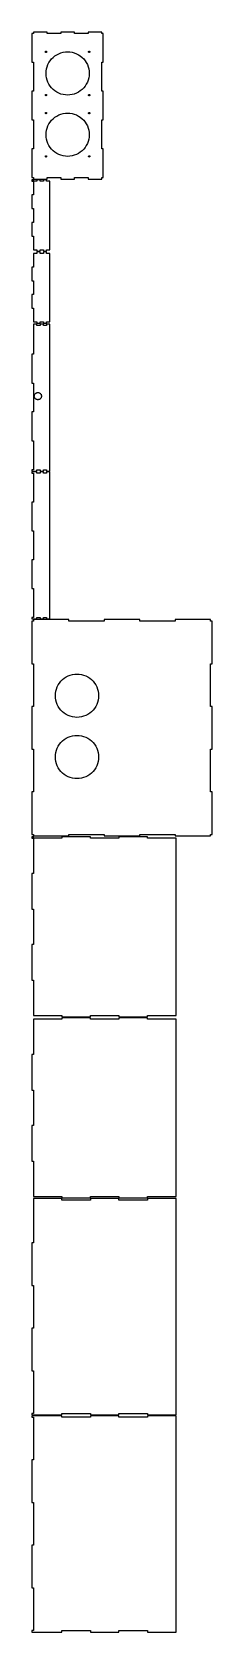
# Model space of a CAD drawing. Header units: metres. Extents: x -4 to 496, y -4 to 4434.
import ezdxf

# ---------------------------------------------------------------- set-up
doc = ezdxf.new("R2010")
doc.units = ezdxf.units.M

msp = doc.modelspace()

# ---------------------------------------------------------------- linework, layer by layer
for p, q in [((0, 4430), (-4, 4430)), ((-4, 4430), (-4, 4350)), ((38, 4434), (0, 4434)), ((0, 4434), (0, 4430)), ((38, 4430), (38, 4434)), ((76, 4430), (38, 4430)), ((114, 4434), (76, 4434)), ((76, 4434), (76, 4430)), ((114, 4430), (114, 4434)), ((152, 4430), (114, 4430)), ((190, 4434), (152, 4434)), ((152, 4434), (152, 4430)), ((190, 4430), (190, 4434)), ((194, 4430), (190, 4430)), ((194, 4350), (194, 4430)), ((-4, 4350), (0, 4350)), ((0, 4350), (0, 4270)), ((33.25, 4379), (33.2596, 4379.18)), ((33.2596, 4378.82), (33.25, 4379)), ((33.2596, 4379.18), (33.2882, 4379.36)), ((33.2882, 4378.64), (33.2596, 4378.82)), ((33.2882, 4379.36), (33.3356, 4379.54)), ((33.3356, 4378.46), (33.2882, 4378.64)), ((33.3356, 4379.54), (33.4013, 4379.71)), ((33.4013, 4378.29), (33.3356, 4378.46)), ((33.4013, 4379.71), (33.4845, 4379.88)), ((33.4845, 4378.12), (33.4013, 4378.29)), ((33.4845, 4379.88), (33.5842, 4380.03)), ((33.5842, 4377.97), (33.4845, 4378.12)), ((33.5842, 4380.03), (33.6995, 4380.17)), ((33.6995, 4377.83), (33.5842, 4377.97)), ((33.6995, 4380.17), (33.829, 4380.3)), ((33.829, 4377.7), (33.6995, 4377.83)), ((33.829, 4380.3), (33.9714, 4380.42)), ((33.9714, 4377.58), (33.829, 4377.7)), ((33.9714, 4380.42), (34.125, 4380.52)), ((34.125, 4377.48), (33.9714, 4377.58)), ((34.125, 4380.52), (34.2882, 4380.6)), ((34.2882, 4377.4), (34.125, 4377.48)), ((34.2882, 4380.6), (34.4592, 4380.66)), ((34.4592, 4377.34), (34.2882, 4377.4)), ((34.4592, 4380.66), (34.6362, 4380.71)), ((34.6362, 4377.29), (34.4592, 4377.34)), ((34.6362, 4380.71), (34.8171, 4380.74)), ((34.8171, 4377.26), (34.6362, 4377.29)), ((34.8171, 4380.74), (35, 4380.75)), ((35, 4377.25), (34.8171, 4377.26)), ((35, 4380.75), (35.1829, 4380.74)), ((35.1829, 4377.26), (35, 4377.25)), ((35.1829, 4380.74), (35.3638, 4380.71)), ((35.3638, 4377.29), (35.1829, 4377.26)), ((35.3638, 4380.71), (35.5408, 4380.66)), ((35.5408, 4377.34), (35.3638, 4377.29)), ((35.5408, 4380.66), (35.7118, 4380.6)), ((35.7118, 4377.4), (35.5408, 4377.34)), ((35.7118, 4380.6), (35.875, 4380.52)), ((35.875, 4377.48), (35.7118, 4377.4)), ((35.875, 4380.52), (36.0286, 4380.42)), ((36.0286, 4377.58), (35.875, 4377.48)), ((36.0286, 4380.42), (36.171, 4380.3)), ((36.171, 4377.7), (36.0286, 4377.58)), ((36.171, 4380.3), (36.3005, 4380.17)), ((36.3005, 4377.83), (36.171, 4377.7)), ((36.3005, 4380.17), (36.4158, 4380.03)), ((36.4158, 4377.97), (36.3005, 4377.83)), ((36.4158, 4380.03), (36.5155, 4379.88)), ((36.5155, 4378.12), (36.4158, 4377.97)), ((36.5155, 4379.88), (36.5987, 4379.71)), ((36.5987, 4378.29), (36.5155, 4378.12)), ((36.5987, 4379.71), (36.6643, 4379.54)), ((36.6643, 4378.46), (36.5987, 4378.29)), ((36.6643, 4379.54), (36.7117, 4379.36)), ((36.7117, 4378.64), (36.6643, 4378.46)), ((36.7117, 4379.36), (36.7404, 4379.18)), ((36.7404, 4378.82), (36.7117, 4378.64)), ((36.7404, 4379.18), (36.75, 4379)), ((36.75, 4379), (36.7404, 4378.82)), ((43.0385, 4349), (46.459, 4354.27)), ((46.459, 4354.27), (50.4113, 4359.15)), ((50.4113, 4359.15), (54.8522, 4363.59)), ((54.8522, 4363.59), (59.7329, 4367.54)), ((59.7329, 4367.54), (65, 4370.96)), ((65, 4370.96), (70.5958, 4373.81)), ((70.5958, 4373.81), (76.459, 4376.06)), ((76.459, 4376.06), (82.5253, 4377.69)), ((82.5253, 4377.69), (88.7283, 4378.67)), ((88.7283, 4378.67), (95, 4379)), ((95, 4379), (101.272, 4378.67)), ((101.272, 4378.67), (107.475, 4377.69)), ((107.475, 4377.69), (113.541, 4376.06)), ((113.541, 4376.06), (119.404, 4373.81)), ((119.404, 4373.81), (125, 4370.96)), ((125, 4370.96), (130.267, 4367.54)), ((130.267, 4367.54), (135.148, 4363.59)), ((135.148, 4363.59), (139.589, 4359.15)), ((139.589, 4359.15), (143.541, 4354.27)), ((143.541, 4354.27), (146.962, 4349)), ((153.25, 4379), (153.26, 4379.18)), ((153.26, 4378.82), (153.25, 4379)), ((153.26, 4379.18), (153.288, 4379.36)), ((153.288, 4378.64), (153.26, 4378.82)), ((153.288, 4379.36), (153.336, 4379.54)), ((153.336, 4378.46), (153.288, 4378.64)), ((153.336, 4379.54), (153.401, 4379.71)), ((153.401, 4378.29), (153.336, 4378.46)), ((153.401, 4379.71), (153.484, 4379.88)), ((153.484, 4378.12), (153.401, 4378.29)), ((153.484, 4379.88), (153.584, 4380.03)), ((153.584, 4377.97), (153.484, 4378.12)), ((153.584, 4380.03), (153.699, 4380.17)), ((153.699, 4377.83), (153.584, 4377.97)), ((153.699, 4380.17), (153.829, 4380.3)), ((153.829, 4377.7), (153.699, 4377.83)), ((153.829, 4380.3), (153.971, 4380.42)), ((153.971, 4377.58), (153.829, 4377.7)), ((153.971, 4380.42), (154.125, 4380.52)), ((154.125, 4377.48), (153.971, 4377.58)), ((154.125, 4380.52), (154.288, 4380.6)), ((154.288, 4377.4), (154.125, 4377.48)), ((154.288, 4380.6), (154.459, 4380.66)), ((154.459, 4377.34), (154.288, 4377.4)), ((154.459, 4380.66), (154.636, 4380.71)), ((154.636, 4377.29), (154.459, 4377.34)), ((154.636, 4380.71), (154.817, 4380.74)), ((154.817, 4377.26), (154.636, 4377.29)), ((154.817, 4380.74), (155, 4380.75)), ((155, 4377.25), (154.817, 4377.26)), ((155, 4380.75), (155.183, 4380.74)), ((155.183, 4377.26), (155, 4377.25)), ((155.183, 4380.74), (155.364, 4380.71)), ((155.364, 4377.29), (155.183, 4377.26)), ((155.364, 4380.71), (155.541, 4380.66)), ((155.541, 4377.34), (155.364, 4377.29)), ((155.541, 4380.66), (155.712, 4380.6)), ((155.712, 4377.4), (155.541, 4377.34)), ((155.712, 4380.6), (155.875, 4380.52)), ((155.875, 4377.48), (155.712, 4377.4)), ((155.875, 4380.52), (156.029, 4380.42)), ((156.029, 4377.58), (155.875, 4377.48)), ((156.029, 4380.42), (156.171, 4380.3)), ((156.171, 4377.7), (156.029, 4377.58)), ((156.171, 4380.3), (156.301, 4380.17)), ((156.301, 4377.83), (156.171, 4377.7)), ((156.301, 4380.17), (156.416, 4380.03)), ((156.416, 4377.97), (156.301, 4377.83)), ((156.416, 4380.03), (156.516, 4379.88)), ((156.516, 4378.12), (156.416, 4377.97)), ((156.516, 4379.88), (156.599, 4379.71)), ((156.599, 4378.29), (156.516, 4378.12)), ((156.599, 4379.71), (156.664, 4379.54)), ((156.664, 4378.46), (156.599, 4378.29)), ((156.664, 4379.54), (156.712, 4379.36)), ((156.712, 4378.64), (156.664, 4378.46)), ((156.712, 4379.36), (156.74, 4379.18)), ((156.74, 4378.82), (156.712, 4378.64)), ((156.74, 4379.18), (156.75, 4379)), ((156.75, 4379), (156.74, 4378.82)), ((190, 4270), (190, 4350)), ((190, 4350), (194, 4350)), ((35, 4319), (35.3287, 4325.27)), ((35.3287, 4312.73), (35, 4319)), ((35.3287, 4325.27), (36.3111, 4331.47)), ((36.3111, 4306.53), (35.3287, 4312.73)), ((36.3111, 4331.47), (37.9366, 4337.54)), ((37.9366, 4300.46), (36.3111, 4306.53)), ((37.9366, 4337.54), (40.1873, 4343.4)), ((40.1873, 4343.4), (43.0385, 4349)), ((146.962, 4349), (149.813, 4343.4)), ((149.813, 4343.4), (152.063, 4337.54)), ((152.063, 4337.54), (153.689, 4331.47)), ((153.689, 4306.53), (152.063, 4300.46)), ((153.689, 4331.47), (154.671, 4325.27)), ((154.671, 4312.73), (153.689, 4306.53)), ((154.671, 4325.27), (155, 4319)), ((155, 4319), (154.671, 4312.73)), ((0, 4270), (-4, 4270)), ((-4, 4270), (-4, 4190)), ((33.9714, 4260.42), (34.125, 4260.52)), ((34.125, 4260.52), (34.2882, 4260.6)), ((34.2882, 4260.6), (34.4592, 4260.66)), ((34.4592, 4260.66), (34.6362, 4260.71)), ((34.6362, 4260.71), (34.8171, 4260.74)), ((34.8171, 4260.74), (35, 4260.75)), ((35, 4260.75), (35.1829, 4260.74)), ((35.1829, 4260.74), (35.3638, 4260.71)), ((35.3638, 4260.71), (35.5408, 4260.66)), ((35.5408, 4260.66), (35.7118, 4260.6)), ((35.7118, 4260.6), (35.875, 4260.52)), ((35.875, 4260.52), (36.0286, 4260.42)), ((40.1873, 4294.6), (37.9366, 4300.46)), ((43.0385, 4289), (40.1873, 4294.6)), ((46.459, 4283.73), (43.0385, 4289)), ((50.4113, 4278.85), (46.459, 4283.73)), ((54.8522, 4274.41), (50.4113, 4278.85)), ((59.7329, 4270.46), (54.8522, 4274.41)), ((65, 4267.04), (59.7329, 4270.46)), ((70.5958, 4264.19), (65, 4267.04)), ((76.459, 4261.94), (70.5958, 4264.19)), ((82.5253, 4260.31), (76.459, 4261.94)), ((113.541, 4261.94), (107.475, 4260.31)), ((119.404, 4264.19), (113.541, 4261.94)), ((125, 4267.04), (119.404, 4264.19)), ((130.267, 4270.46), (125, 4267.04)), ((135.148, 4274.41), (130.267, 4270.46)), ((139.589, 4278.85), (135.148, 4274.41)), ((143.541, 4283.73), (139.589, 4278.85)), ((146.962, 4289), (143.541, 4283.73)), ((149.813, 4294.6), (146.962, 4289)), ((152.063, 4300.46), (149.813, 4294.6)), ((153.971, 4260.42), (154.125, 4260.52)), ((154.125, 4260.52), (154.288, 4260.6)), ((154.288, 4260.6), (154.459, 4260.66)), ((154.459, 4260.66), (154.636, 4260.71)), ((154.636, 4260.71), (154.817, 4260.74)), ((154.817, 4260.74), (155, 4260.75)), ((155, 4260.75), (155.183, 4260.74)), ((155.183, 4260.74), (155.364, 4260.71)), ((155.364, 4260.71), (155.541, 4260.66)), ((155.541, 4260.66), (155.712, 4260.6)), ((155.712, 4260.6), (155.875, 4260.52)), ((155.875, 4260.52), (156.029, 4260.42)), ((194, 4270), (190, 4270)), ((194, 4190), (194, 4270)), ((33.25, 4259), (33.2596, 4259.18)), ((33.2596, 4258.82), (33.25, 4259)), ((33.2596, 4259.18), (33.2882, 4259.36)), ((33.2882, 4258.64), (33.2596, 4258.82)), ((33.2882, 4259.36), (33.3356, 4259.54)), ((33.3356, 4258.46), (33.2882, 4258.64)), ((33.3356, 4259.54), (33.4013, 4259.71)), ((33.4013, 4258.29), (33.3356, 4258.46)), ((33.4013, 4259.71), (33.4845, 4259.88)), ((33.4845, 4258.12), (33.4013, 4258.29)), ((33.4845, 4259.88), (33.5842, 4260.03)), ((33.5842, 4257.97), (33.4845, 4258.12)), ((33.5842, 4260.03), (33.6995, 4260.17)), ((33.6995, 4257.83), (33.5842, 4257.97)), ((33.6995, 4260.17), (33.829, 4260.3)), ((33.829, 4257.7), (33.6995, 4257.83)), ((33.829, 4260.3), (33.9714, 4260.42)), ((33.9714, 4257.58), (33.829, 4257.7)), ((34.125, 4257.48), (33.9714, 4257.58)), ((34.2882, 4257.4), (34.125, 4257.48)), ((34.4592, 4257.34), (34.2882, 4257.4)), ((34.6362, 4257.29), (34.4592, 4257.34)), ((34.8171, 4257.26), (34.6362, 4257.29)), ((35, 4257.25), (34.8171, 4257.26)), ((35.1829, 4257.26), (35, 4257.25)), ((35.3638, 4257.29), (35.1829, 4257.26)), ((35.5408, 4257.34), (35.3638, 4257.29)), ((35.7118, 4257.4), (35.5408, 4257.34)), ((35.875, 4257.48), (35.7118, 4257.4)), ((36.0286, 4257.58), (35.875, 4257.48)), ((36.0286, 4260.42), (36.171, 4260.3)), ((36.171, 4257.7), (36.0286, 4257.58)), ((36.171, 4260.3), (36.3005, 4260.17)), ((36.3005, 4257.83), (36.171, 4257.7)), ((36.3005, 4260.17), (36.4158, 4260.03)), ((36.4158, 4257.97), (36.3005, 4257.83)), ((36.4158, 4260.03), (36.5155, 4259.88)), ((36.5155, 4258.12), (36.4158, 4257.97)), ((36.5155, 4259.88), (36.5987, 4259.71)), ((36.5987, 4258.29), (36.5155, 4258.12)), ((36.5987, 4259.71), (36.6643, 4259.54)), ((36.6643, 4258.46), (36.5987, 4258.29)), ((36.6643, 4259.54), (36.7117, 4259.36)), ((36.7117, 4258.64), (36.6643, 4258.46)), ((36.7117, 4259.36), (36.7404, 4259.18)), ((36.7404, 4258.82), (36.7117, 4258.64)), ((36.7404, 4259.18), (36.75, 4259)), ((36.75, 4259), (36.7404, 4258.82)), ((88.7283, 4259.33), (82.5253, 4260.31)), ((95, 4259), (88.7283, 4259.33)), ((101.272, 4259.33), (95, 4259)), ((107.475, 4260.31), (101.272, 4259.33)), ((153.25, 4259), (153.26, 4259.18)), ((153.26, 4258.82), (153.25, 4259)), ((153.26, 4259.18), (153.288, 4259.36)), ((153.288, 4258.64), (153.26, 4258.82)), ((153.288, 4259.36), (153.336, 4259.54)), ((153.336, 4258.46), (153.288, 4258.64)), ((153.336, 4259.54), (153.401, 4259.71)), ((153.401, 4258.29), (153.336, 4258.46)), ((153.401, 4259.71), (153.484, 4259.88)), ((153.484, 4258.12), (153.401, 4258.29)), ((153.484, 4259.88), (153.584, 4260.03)), ((153.584, 4257.97), (153.484, 4258.12)), ((153.584, 4260.03), (153.699, 4260.17)), ((153.699, 4257.83), (153.584, 4257.97)), ((153.699, 4260.17), (153.829, 4260.3)), ((153.829, 4257.7), (153.699, 4257.83)), ((153.829, 4260.3), (153.971, 4260.42)), ((153.971, 4257.58), (153.829, 4257.7)), ((154.125, 4257.48), (153.971, 4257.58)), ((154.288, 4257.4), (154.125, 4257.48)), ((154.459, 4257.34), (154.288, 4257.4)), ((154.636, 4257.29), (154.459, 4257.34)), ((154.817, 4257.26), (154.636, 4257.29)), ((155, 4257.25), (154.817, 4257.26)), ((155.183, 4257.26), (155, 4257.25)), ((155.364, 4257.29), (155.183, 4257.26)), ((155.541, 4257.34), (155.364, 4257.29)), ((155.712, 4257.4), (155.541, 4257.34)), ((155.875, 4257.48), (155.712, 4257.4)), ((156.029, 4257.58), (155.875, 4257.48)), ((156.029, 4260.42), (156.171, 4260.3)), ((156.171, 4257.7), (156.029, 4257.58)), ((156.171, 4260.3), (156.301, 4260.17)), ((156.301, 4257.83), (156.171, 4257.7)), ((156.301, 4260.17), (156.416, 4260.03)), ((156.416, 4257.97), (156.301, 4257.83)), ((156.416, 4260.03), (156.516, 4259.88)), ((156.516, 4258.12), (156.416, 4257.97)), ((156.516, 4259.88), (156.599, 4259.71)), ((156.599, 4258.29), (156.516, 4258.12)), ((156.599, 4259.71), (156.664, 4259.54)), ((156.664, 4258.46), (156.599, 4258.29)), ((156.664, 4259.54), (156.712, 4259.36)), ((156.712, 4258.64), (156.664, 4258.46)), ((156.712, 4259.36), (156.74, 4259.18)), ((156.74, 4258.82), (156.712, 4258.64)), ((156.74, 4259.18), (156.75, 4259)), ((156.75, 4259), (156.74, 4258.82)), ((-4, 4190), (0, 4190)), ((0, 4190), (0, 4110)), ((33.25, 4209), (33.2596, 4209.18)), ((33.2596, 4208.82), (33.25, 4209)), ((33.2596, 4209.18), (33.2882, 4209.36)), ((33.2882, 4208.64), (33.2596, 4208.82)), ((33.2882, 4209.36), (33.3356, 4209.54)), ((33.3356, 4208.46), (33.2882, 4208.64)), ((33.3356, 4209.54), (33.4013, 4209.71)), ((33.4013, 4208.29), (33.3356, 4208.46)), ((33.4013, 4209.71), (33.4845, 4209.88)), ((33.4845, 4208.12), (33.4013, 4208.29)), ((33.4845, 4209.88), (33.5842, 4210.03)), ((33.5842, 4207.97), (33.4845, 4208.12)), ((33.5842, 4210.03), (33.6995, 4210.17)), ((33.6995, 4207.83), (33.5842, 4207.97)), ((33.6995, 4210.17), (33.829, 4210.3)), ((33.829, 4207.7), (33.6995, 4207.83)), ((33.829, 4210.3), (33.9714, 4210.42)), ((33.9714, 4207.58), (33.829, 4207.7)), ((33.9714, 4210.42), (34.125, 4210.52)), ((34.125, 4207.48), (33.9714, 4207.58)), ((34.125, 4210.52), (34.2882, 4210.6)), ((34.2882, 4207.4), (34.125, 4207.48)), ((34.2882, 4210.6), (34.4592, 4210.66)), ((34.4592, 4207.34), (34.2882, 4207.4)), ((34.4592, 4210.66), (34.6362, 4210.71)), ((34.6362, 4207.29), (34.4592, 4207.34)), ((34.6362, 4210.71), (34.8171, 4210.74)), ((34.8171, 4207.26), (34.6362, 4207.29)), ((34.8171, 4210.74), (35, 4210.75)), ((35, 4207.25), (34.8171, 4207.26)), ((35, 4210.75), (35.1829, 4210.74)), ((35.1829, 4207.26), (35, 4207.25)), ((35.1829, 4210.74), (35.3638, 4210.71)), ((35.3638, 4207.29), (35.1829, 4207.26)), ((35.3638, 4210.71), (35.5408, 4210.66)), ((35.5408, 4207.34), (35.3638, 4207.29)), ((35.5408, 4210.66), (35.7118, 4210.6)), ((35.7118, 4207.4), (35.5408, 4207.34)), ((35.7118, 4210.6), (35.875, 4210.52)), ((35.875, 4207.48), (35.7118, 4207.4)), ((35.875, 4210.52), (36.0286, 4210.42)), ((36.0286, 4207.58), (35.875, 4207.48)), ((36.0286, 4210.42), (36.171, 4210.3)), ((36.171, 4207.7), (36.0286, 4207.58)), ((36.171, 4210.3), (36.3005, 4210.17)), ((36.3005, 4207.83), (36.171, 4207.7)), ((36.3005, 4210.17), (36.4158, 4210.03)), ((36.4158, 4207.97), (36.3005, 4207.83)), ((36.4158, 4210.03), (36.5155, 4209.88)), ((36.5155, 4208.12), (36.4158, 4207.97)), ((36.5155, 4209.88), (36.5987, 4209.71)), ((36.5987, 4208.29), (36.5155, 4208.12)), ((36.5987, 4209.71), (36.6643, 4209.54)), ((36.6643, 4208.46), (36.5987, 4208.29)), ((36.6643, 4209.54), (36.7117, 4209.36)), ((36.7117, 4208.64), (36.6643, 4208.46)), ((36.7117, 4209.36), (36.7404, 4209.18)), ((36.7404, 4208.82), (36.7117, 4208.64)), ((36.7404, 4209.18), (36.75, 4209)), ((36.75, 4209), (36.7404, 4208.82)), ((37.9366, 4167.54), (40.1873, 4173.4)), ((40.1873, 4173.4), (43.0385, 4179)), ((43.0385, 4179), (46.459, 4184.27)), ((46.459, 4184.27), (50.4113, 4189.15)), ((50.4113, 4189.15), (54.8522, 4193.59)), ((54.8522, 4193.59), (59.7329, 4197.54)), ((59.7329, 4197.54), (65, 4200.96)), ((65, 4200.96), (70.5958, 4203.81)), ((70.5958, 4203.81), (76.459, 4206.06)), ((76.459, 4206.06), (82.5253, 4207.69)), ((82.5253, 4207.69), (88.7283, 4208.67)), ((88.7283, 4208.67), (95, 4209)), ((95, 4209), (101.272, 4208.67)), ((101.272, 4208.67), (107.475, 4207.69)), ((107.475, 4207.69), (113.541, 4206.06)), ((113.541, 4206.06), (119.404, 4203.81)), ((119.404, 4203.81), (125, 4200.96)), ((125, 4200.96), (130.267, 4197.54)), ((130.267, 4197.54), (135.148, 4193.59)), ((135.148, 4193.59), (139.589, 4189.15)), ((139.589, 4189.15), (143.541, 4184.27)), ((143.541, 4184.27), (146.962, 4179)), ((146.962, 4179), (149.813, 4173.4)), ((149.813, 4173.4), (152.063, 4167.54)), ((153.25, 4209), (153.26, 4209.18)), ((153.26, 4208.82), (153.25, 4209)), ((153.26, 4209.18), (153.288, 4209.36)), ((153.288, 4208.64), (153.26, 4208.82)), ((153.288, 4209.36), (153.336, 4209.54)), ((153.336, 4208.46), (153.288, 4208.64)), ((153.336, 4209.54), (153.401, 4209.71)), ((153.401, 4208.29), (153.336, 4208.46)), ((153.401, 4209.71), (153.484, 4209.88)), ((153.484, 4208.12), (153.401, 4208.29)), ((153.484, 4209.88), (153.584, 4210.03)), ((153.584, 4207.97), (153.484, 4208.12)), ((153.584, 4210.03), (153.699, 4210.17)), ((153.699, 4207.83), (153.584, 4207.97)), ((153.699, 4210.17), (153.829, 4210.3)), ((153.829, 4207.7), (153.699, 4207.83)), ((153.829, 4210.3), (153.971, 4210.42)), ((153.971, 4207.58), (153.829, 4207.7)), ((153.971, 4210.42), (154.125, 4210.52)), ((154.125, 4207.48), (153.971, 4207.58)), ((154.125, 4210.52), (154.288, 4210.6)), ((154.288, 4207.4), (154.125, 4207.48)), ((154.288, 4210.6), (154.459, 4210.66)), ((154.459, 4207.34), (154.288, 4207.4)), ((154.459, 4210.66), (154.636, 4210.71)), ((154.636, 4207.29), (154.459, 4207.34)), ((154.636, 4210.71), (154.817, 4210.74)), ((154.817, 4207.26), (154.636, 4207.29)), ((154.817, 4210.74), (155, 4210.75)), ((155, 4207.25), (154.817, 4207.26)), ((155, 4210.75), (155.183, 4210.74)), ((155.183, 4207.26), (155, 4207.25)), ((155.183, 4210.74), (155.364, 4210.71)), ((155.364, 4207.29), (155.183, 4207.26)), ((155.364, 4210.71), (155.541, 4210.66)), ((155.541, 4207.34), (155.364, 4207.29)), ((155.541, 4210.66), (155.712, 4210.6)), ((155.712, 4207.4), (155.541, 4207.34)), ((155.712, 4210.6), (155.875, 4210.52)), ((155.875, 4207.48), (155.712, 4207.4)), ((155.875, 4210.52), (156.029, 4210.42)), ((156.029, 4207.58), (155.875, 4207.48)), ((156.029, 4210.42), (156.171, 4210.3)), ((156.171, 4207.7), (156.029, 4207.58)), ((156.171, 4210.3), (156.301, 4210.17)), ((156.301, 4207.83), (156.171, 4207.7)), ((156.301, 4210.17), (156.416, 4210.03)), ((156.416, 4207.97), (156.301, 4207.83)), ((156.416, 4210.03), (156.516, 4209.88)), ((156.516, 4208.12), (156.416, 4207.97)), ((156.516, 4209.88), (156.599, 4209.71)), ((156.599, 4208.29), (156.516, 4208.12)), ((156.599, 4209.71), (156.664, 4209.54)), ((156.664, 4208.46), (156.599, 4208.29)), ((156.664, 4209.54), (156.712, 4209.36)), ((156.712, 4208.64), (156.664, 4208.46)), ((156.712, 4209.36), (156.74, 4209.18)), ((156.74, 4208.82), (156.712, 4208.64)), ((156.74, 4209.18), (156.75, 4209)), ((156.75, 4209), (156.74, 4208.82)), ((190, 4110), (190, 4190)), ((190, 4190), (194, 4190)), ((35, 4149), (35.3287, 4155.27)), ((35.3287, 4142.73), (35, 4149)), ((35.3287, 4155.27), (36.3111, 4161.47)), ((36.3111, 4136.53), (35.3287, 4142.73)), ((36.3111, 4161.47), (37.9366, 4167.54)), ((37.9366, 4130.46), (36.3111, 4136.53)), ((40.1873, 4124.6), (37.9366, 4130.46)), ((152.063, 4130.46), (149.813, 4124.6)), ((152.063, 4167.54), (153.689, 4161.47)), ((153.689, 4136.53), (152.063, 4130.46)), ((153.689, 4161.47), (154.671, 4155.27)), ((154.671, 4142.73), (153.689, 4136.53)), ((154.671, 4155.27), (155, 4149)), ((155, 4149), (154.671, 4142.73)), ((0, 4110), (-4, 4110)), ((-4, 4110), (-4, 4030)), ((33.25, 4089), (33.2596, 4089.18)), ((33.2596, 4088.82), (33.25, 4089)), ((33.2596, 4089.18), (33.2882, 4089.36)), ((33.2882, 4088.64), (33.2596, 4088.82)), ((33.2882, 4089.36), (33.3356, 4089.54)), ((33.3356, 4088.46), (33.2882, 4088.64)), ((33.3356, 4089.54), (33.4013, 4089.71)), ((33.4013, 4088.29), (33.3356, 4088.46)), ((33.4013, 4089.71), (33.4845, 4089.88)), ((33.4845, 4088.12), (33.4013, 4088.29)), ((33.4845, 4089.88), (33.5842, 4090.03)), ((33.5842, 4087.97), (33.4845, 4088.12)), ((33.5842, 4090.03), (33.6995, 4090.17)), ((33.6995, 4087.83), (33.5842, 4087.97)), ((33.6995, 4090.17), (33.829, 4090.3)), ((33.829, 4087.7), (33.6995, 4087.83)), ((33.829, 4090.3), (33.9714, 4090.42)), ((33.9714, 4087.58), (33.829, 4087.7)), ((33.9714, 4090.42), (34.125, 4090.52)), ((34.125, 4087.48), (33.9714, 4087.58)), ((34.125, 4090.52), (34.2882, 4090.6)), ((34.2882, 4087.4), (34.125, 4087.48)), ((34.2882, 4090.6), (34.4592, 4090.66)), ((34.4592, 4087.34), (34.2882, 4087.4)), ((34.4592, 4090.66), (34.6362, 4090.71)), ((34.6362, 4087.29), (34.4592, 4087.34)), ((34.6362, 4090.71), (34.8171, 4090.74)), ((34.8171, 4087.26), (34.6362, 4087.29)), ((34.8171, 4090.74), (35, 4090.75)), ((35, 4087.25), (34.8171, 4087.26)), ((35, 4090.75), (35.1829, 4090.74)), ((35.1829, 4087.26), (35, 4087.25)), ((35.1829, 4090.74), (35.3638, 4090.71)), ((35.3638, 4087.29), (35.1829, 4087.26)), ((35.3638, 4090.71), (35.5408, 4090.66)), ((35.5408, 4087.34), (35.3638, 4087.29)), ((35.5408, 4090.66), (35.7118, 4090.6)), ((35.7118, 4087.4), (35.5408, 4087.34)), ((35.7118, 4090.6), (35.875, 4090.52)), ((35.875, 4087.48), (35.7118, 4087.4)), ((35.875, 4090.52), (36.0286, 4090.42)), ((36.0286, 4087.58), (35.875, 4087.48)), ((36.0286, 4090.42), (36.171, 4090.3)), ((36.171, 4087.7), (36.0286, 4087.58)), ((36.171, 4090.3), (36.3005, 4090.17)), ((36.3005, 4087.83), (36.171, 4087.7)), ((36.3005, 4090.17), (36.4158, 4090.03)), ((36.4158, 4087.97), (36.3005, 4087.83)), ((36.4158, 4090.03), (36.5155, 4089.88)), ((36.5155, 4088.12), (36.4158, 4087.97)), ((36.5155, 4089.88), (36.5987, 4089.71)), ((36.5987, 4088.29), (36.5155, 4088.12)), ((36.5987, 4089.71), (36.6643, 4089.54)), ((36.6643, 4088.46), (36.5987, 4088.29)), ((36.6643, 4089.54), (36.7117, 4089.36)), ((36.7117, 4088.64), (36.6643, 4088.46)), ((36.7117, 4089.36), (36.7404, 4089.18)), ((36.7404, 4088.82), (36.7117, 4088.64)), ((36.7404, 4089.18), (36.75, 4089)), ((36.75, 4089), (36.7404, 4088.82)), ((43.0385, 4119), (40.1873, 4124.6)), ((46.459, 4113.73), (43.0385, 4119)), ((50.4113, 4108.85), (46.459, 4113.73)), ((54.8522, 4104.41), (50.4113, 4108.85)), ((59.7329, 4100.46), (54.8522, 4104.41)), ((65, 4097.04), (59.7329, 4100.46)), ((70.5958, 4094.19), (65, 4097.04)), ((76.459, 4091.94), (70.5958, 4094.19)), ((82.5253, 4090.31), (76.459, 4091.94)), ((88.7283, 4089.33), (82.5253, 4090.31)), ((95, 4089), (88.7283, 4089.33)), ((101.272, 4089.33), (95, 4089)), ((107.475, 4090.31), (101.272, 4089.33)), ((113.541, 4091.94), (107.475, 4090.31)), ((119.404, 4094.19), (113.541, 4091.94)), ((125, 4097.04), (119.404, 4094.19)), ((130.267, 4100.46), (125, 4097.04)), ((135.148, 4104.41), (130.267, 4100.46)), ((139.589, 4108.85), (135.148, 4104.41)), ((143.541, 4113.73), (139.589, 4108.85)), ((146.962, 4119), (143.541, 4113.73)), ((149.813, 4124.6), (146.962, 4119)), ((153.25, 4089), (153.26, 4089.18)), ((153.26, 4088.82), (153.25, 4089)), ((153.26, 4089.18), (153.288, 4089.36)), ((153.288, 4088.64), (153.26, 4088.82)), ((153.288, 4089.36), (153.336, 4089.54)), ((153.336, 4088.46), (153.288, 4088.64)), ((153.336, 4089.54), (153.401, 4089.71)), ((153.401, 4088.29), (153.336, 4088.46)), ((153.401, 4089.71), (153.484, 4089.88)), ((153.484, 4088.12), (153.401, 4088.29)), ((153.484, 4089.88), (153.584, 4090.03)), ((153.584, 4087.97), (153.484, 4088.12)), ((153.584, 4090.03), (153.699, 4090.17)), ((153.699, 4087.83), (153.584, 4087.97)), ((153.699, 4090.17), (153.829, 4090.3)), ((153.829, 4087.7), (153.699, 4087.83)), ((153.829, 4090.3), (153.971, 4090.42)), ((153.971, 4087.58), (153.829, 4087.7)), ((153.971, 4090.42), (154.125, 4090.52)), ((154.125, 4087.48), (153.971, 4087.58)), ((154.125, 4090.52), (154.288, 4090.6)), ((154.288, 4087.4), (154.125, 4087.48)), ((154.288, 4090.6), (154.459, 4090.66)), ((154.459, 4087.34), (154.288, 4087.4)), ((154.459, 4090.66), (154.636, 4090.71)), ((154.636, 4087.29), (154.459, 4087.34)), ((154.636, 4090.71), (154.817, 4090.74)), ((154.817, 4087.26), (154.636, 4087.29)), ((154.817, 4090.74), (155, 4090.75)), ((155, 4087.25), (154.817, 4087.26)), ((155, 4090.75), (155.183, 4090.74)), ((155.183, 4087.26), (155, 4087.25)), ((155.183, 4090.74), (155.364, 4090.71)), ((155.364, 4087.29), (155.183, 4087.26)), ((155.364, 4090.71), (155.541, 4090.66)), ((155.541, 4087.34), (155.364, 4087.29)), ((155.541, 4090.66), (155.712, 4090.6)), ((155.712, 4087.4), (155.541, 4087.34)), ((155.712, 4090.6), (155.875, 4090.52)), ((155.875, 4087.48), (155.712, 4087.4)), ((155.875, 4090.52), (156.029, 4090.42)), ((156.029, 4087.58), (155.875, 4087.48)), ((156.029, 4090.42), (156.171, 4090.3)), ((156.171, 4087.7), (156.029, 4087.58)), ((156.171, 4090.3), (156.301, 4090.17)), ((156.301, 4087.83), (156.171, 4087.7)), ((156.301, 4090.17), (156.416, 4090.03)), ((156.416, 4087.97), (156.301, 4087.83)), ((156.416, 4090.03), (156.516, 4089.88)), ((156.516, 4088.12), (156.416, 4087.97)), ((156.516, 4089.88), (156.599, 4089.71)), ((156.599, 4088.29), (156.516, 4088.12)), ((156.599, 4089.71), (156.664, 4089.54)), ((156.664, 4088.46), (156.599, 4088.29)), ((156.664, 4089.54), (156.712, 4089.36)), ((156.712, 4088.64), (156.664, 4088.46)), ((156.712, 4089.36), (156.74, 4089.18)), ((156.74, 4088.82), (156.712, 4088.64)), ((156.74, 4089.18), (156.75, 4089)), ((156.75, 4089), (156.74, 4088.82)), ((194, 4110), (190, 4110)), ((194, 4030), (194, 4110)), ((-4, 4030), (0, 4030)), ((0, 4024), (-4, 4024)), ((-4, 4024), (-4, 4020)), ((-4, 4020), (0, 4020)), ((0, 4030), (0, 4026)), ((0, 4026), (38, 4026)), ((0, 4020), (0, 4024)), ((9.2, 4020), (0, 4020)), ((0, 4020), (0, 3982)), ((18.4, 4024), (9.2, 4024)), ((9.2, 4024), (9.2, 4020)), ((18.4, 4020), (18.4, 4024)), ((27.6, 4020), (18.4, 4020)), ((36.8, 4024), (27.6, 4024)), ((27.6, 4024), (27.6, 4020)), ((36.8, 4020), (36.8, 4024)), ((46, 4020), (36.8, 4020)), ((38, 4030), (76, 4030)), ((38, 4026), (38, 4030)), ((46, 3830), (46, 4020)), ((76, 4030), (76, 4026)), ((76, 4026), (114, 4026)), ((114, 4026), (114, 4030)), ((114, 4030), (152, 4030)), ((152, 4030), (152, 4026)), ((152, 4026), (190, 4026)), ((190, 4026), (190, 4030)), ((190, 4030), (194, 4030)), ((0, 3982), (-4, 3982)), ((-4, 3982), (-4, 3944)), ((-4, 3944), (0, 3944)), ((0, 3906), (-4, 3906)), ((-4, 3906), (-4, 3868)), ((0, 3944), (0, 3906)), ((-4, 3868), (0, 3868)), ((0, 3868), (0, 3830)), ((0, 3830), (9.2, 3830)), ((9.2, 3820), (0, 3820)), ((0, 3820), (0, 3782)), ((9.2, 3830), (9.2, 3826)), ((9.2, 3826), (18.4, 3826)), ((18.4, 3824), (9.2, 3824)), ((9.2, 3824), (9.2, 3820)), ((18.4, 3826), (18.4, 3830)), ((18.4, 3830), (27.6, 3830)), ((18.4, 3820), (18.4, 3824)), ((27.6, 3820), (18.4, 3820)), ((27.6, 3830), (27.6, 3826)), ((27.6, 3826), (36.8, 3826)), ((36.8, 3824), (27.6, 3824)), ((27.6, 3824), (27.6, 3820)), ((36.8, 3826), (36.8, 3830)), ((36.8, 3830), (46, 3830)), ((36.8, 3820), (36.8, 3824)), ((46, 3820), (36.8, 3820)), ((46, 3630), (46, 3820)), ((0, 3782), (-4, 3782)), ((-4, 3782), (-4, 3744)), ((-4, 3744), (0, 3744)), ((0, 3744), (0, 3706)), ((0, 3706), (-4, 3706)), ((-4, 3706), (-4, 3668)), ((-4, 3668), (0, 3668)), ((0, 3668), (0, 3630)), ((0, 3630), (9.2, 3630)), ((9.2, 3624), (0, 3624)), ((0, 3624), (0, 3540)), ((9.2, 3630), (9.2, 3626)), ((9.2, 3626), (18.4, 3626)), ((9.2, 3620), (9.2, 3624)), ((18.4, 3620), (9.2, 3620)), ((18.4, 3630), (27.6, 3630)), ((18.4, 3626), (18.4, 3630)), ((27.6, 3624), (18.4, 3624)), ((18.4, 3624), (18.4, 3620)), ((27.6, 3630), (27.6, 3626)), ((27.6, 3626), (36.8, 3626)), ((27.6, 3620), (27.6, 3624)), ((36.8, 3620), (27.6, 3620)), ((36.8, 3626), (36.8, 3630)), ((36.8, 3630), (46, 3630)), ((46, 3624), (36.8, 3624)), ((36.8, 3624), (36.8, 3620)), ((46, 3216), (46, 3624)), ((0, 3540), (-4, 3540)), ((-4, 3540), (-4, 3460)), ((-4, 3460), (0, 3460)), ((0, 3460), (0, 3380)), ((2.5, 3424), (2.5548, 3425.05)), ((2.5548, 3422.95), (2.5, 3424)), ((2.5548, 3425.05), (2.7185, 3426.08)), ((2.7185, 3421.92), (2.5548, 3422.95)), ((2.7185, 3426.08), (2.9894, 3427.09)), ((2.9894, 3420.91), (2.7185, 3421.92)), ((2.9894, 3427.09), (3.3645, 3428.07)), ((3.3645, 3419.93), (2.9894, 3420.91)), ((3.3645, 3428.07), (3.8397, 3429)), ((3.8397, 3419), (3.3645, 3419.93)), ((3.8397, 3429), (4.4098, 3429.88)), ((4.4098, 3418.12), (3.8397, 3419)), ((4.4098, 3429.88), (5.0685, 3430.69)), ((5.0685, 3417.31), (4.4098, 3418.12)), ((5.0685, 3430.69), (5.8087, 3431.43)), ((5.8087, 3416.57), (5.0685, 3417.31)), ((5.8087, 3431.43), (6.6222, 3432.09)), ((6.6222, 3432.09), (7.5, 3432.66)), ((7.5, 3432.66), (8.4326, 3433.14)), ((8.4326, 3433.14), (9.4098, 3433.51)), ((9.4098, 3433.51), (10.4209, 3433.78)), ((10.4209, 3433.78), (11.4547, 3433.95)), ((11.4547, 3433.95), (12.5, 3434)), ((12.5, 3434), (13.5453, 3433.95)), ((13.5453, 3433.95), (14.5791, 3433.78)), ((14.5791, 3433.78), (15.5902, 3433.51)), ((15.5902, 3433.51), (16.5674, 3433.14)), ((16.5674, 3433.14), (17.5, 3432.66)), ((17.5, 3432.66), (18.3779, 3432.09)), ((18.3779, 3432.09), (19.1913, 3431.43)), ((19.1913, 3431.43), (19.9314, 3430.69)), ((19.9314, 3417.31), (19.1913, 3416.57)), ((19.9314, 3430.69), (20.5902, 3429.88)), ((20.5902, 3418.12), (19.9314, 3417.31)), ((20.5902, 3429.88), (21.1602, 3429)), ((21.1602, 3419), (20.5902, 3418.12)), ((21.1602, 3429), (21.6355, 3428.07)), ((21.6355, 3419.93), (21.1602, 3419)), ((21.6355, 3428.07), (22.0106, 3427.09)), ((22.0106, 3420.91), (21.6355, 3419.93)), ((22.0106, 3427.09), (22.2815, 3426.08)), ((22.2815, 3421.92), (22.0106, 3420.91)), ((22.2815, 3426.08), (22.4452, 3425.05)), ((22.4452, 3422.95), (22.2815, 3421.92)), ((22.4452, 3425.05), (22.5, 3424)), ((22.5, 3424), (22.4452, 3422.95)), ((0, 3380), (-4, 3380)), ((-4, 3380), (-4, 3300)), ((6.6222, 3415.91), (5.8087, 3416.57)), ((7.5, 3415.34), (6.6222, 3415.91)), ((8.4326, 3414.86), (7.5, 3415.34)), ((9.4098, 3414.49), (8.4326, 3414.86)), ((10.4209, 3414.22), (9.4098, 3414.49)), ((11.4547, 3414.05), (10.4209, 3414.22)), ((12.5, 3414), (11.4547, 3414.05)), ((13.5453, 3414.05), (12.5, 3414)), ((14.5791, 3414.22), (13.5453, 3414.05)), ((15.5902, 3414.49), (14.5791, 3414.22)), ((16.5674, 3414.86), (15.5902, 3414.49)), ((17.5, 3415.34), (16.5674, 3414.86)), ((18.3779, 3415.91), (17.5, 3415.34)), ((19.1913, 3416.57), (18.3779, 3415.91)), ((-4, 3300), (0, 3300)), ((0, 3300), (0, 3220)), ((0, 3220), (-4, 3220)), ((-4, 3220), (-4, 3216)), ((-4, 3216), (9.2, 3216)), ((9.2, 3214), (-4, 3214)), ((-4, 3214), (-4, 3210)), ((-4, 3210), (0, 3210)), ((0, 3210), (0, 3130)), ((9.2, 3220), (18.4, 3220)), ((9.2, 3216), (9.2, 3220)), ((9.2, 3210), (9.2, 3214)), ((18.4, 3210), (9.2, 3210)), ((18.4, 3220), (18.4, 3216)), ((18.4, 3216), (27.6, 3216)), ((27.6, 3214), (18.4, 3214)), ((18.4, 3214), (18.4, 3210)), ((27.6, 3216), (27.6, 3220)), ((27.6, 3220), (36.8, 3220)), ((27.6, 3210), (27.6, 3214)), ((36.8, 3210), (27.6, 3210)), ((36.8, 3220), (36.8, 3216)), ((36.8, 3216), (46, 3216)), ((46, 3214), (36.8, 3214)), ((36.8, 3214), (36.8, 3210)), ((46, 2806), (46, 3214)), ((0, 3130), (-4, 3130)), ((-4, 3130), (-4, 3050)), ((-4, 3050), (0, 3050)), ((0, 3050), (0, 2970)), ((0, 2970), (-4, 2970)), ((-4, 2970), (-4, 2890)), ((-4, 2890), (0, 2890)), ((0, 2890), (0, 2810)), ((0, 2810), (-4, 2810)), ((-4, 2810), (-4, 2806)), ((-4, 2806), (9.2, 2806)), ((0, 2800), (-4, 2800)), ((-4, 2800), (-4, 2681.6)), ((98.4, 2804), (0, 2804)), ((0, 2804), (0, 2800)), ((9.2, 2810), (18.4, 2810)), ((9.2, 2806), (9.2, 2810)), ((18.4, 2810), (18.4, 2806)), ((18.4, 2806), (27.6, 2806)), ((27.6, 2806), (27.6, 2810)), ((27.6, 2810), (36.8, 2810)), ((36.8, 2810), (36.8, 2806)), ((36.8, 2806), (46, 2806)), ((98.4, 2800), (98.4, 2804)), ((196.8, 2800), (98.4, 2800)), ((295.2, 2804), (196.8, 2804)), ((196.8, 2804), (196.8, 2800)), ((295.2, 2800), (295.2, 2804)), ((393.6, 2800), (295.2, 2800)), ((492, 2804), (393.6, 2804)), ((393.6, 2804), (393.6, 2800)), ((492, 2800), (492, 2804)), ((496, 2800), (492, 2800)), ((496, 2681.6), (496, 2800)), ((-4, 2681.6), (0, 2681.6)), ((0, 2681.6), (0, 2563.2)), ((492, 2563.2), (492, 2681.6)), ((492, 2681.6), (496, 2681.6)), ((66.1873, 2617.4), (69.0385, 2623)), ((69.0385, 2623), (72.459, 2628.27)), ((72.459, 2628.27), (76.4113, 2633.15)), ((76.4113, 2633.15), (80.8522, 2637.59)), ((80.8522, 2637.59), (85.7329, 2641.54)), ((85.7329, 2641.54), (91, 2644.96)), ((91, 2644.96), (96.5958, 2647.81)), ((96.5958, 2647.81), (102.459, 2650.06)), ((102.459, 2650.06), (108.525, 2651.69)), ((108.525, 2651.69), (114.728, 2652.67)), ((114.728, 2652.67), (121, 2653)), ((121, 2653), (127.272, 2652.67)), ((127.272, 2652.67), (133.475, 2651.69)), ((133.475, 2651.69), (139.541, 2650.06)), ((139.541, 2650.06), (145.404, 2647.81)), ((145.404, 2647.81), (151, 2644.96)), ((151, 2644.96), (156.267, 2641.54)), ((156.267, 2641.54), (161.148, 2637.59)), ((161.148, 2637.59), (165.589, 2633.15)), ((165.589, 2633.15), (169.541, 2628.27)), ((169.541, 2628.27), (172.962, 2623)), ((172.962, 2623), (175.813, 2617.4)), ((61, 2593), (61.3287, 2599.27)), ((61.3287, 2586.73), (61, 2593)), ((61.3287, 2599.27), (62.3111, 2605.47)), ((62.3111, 2580.53), (61.3287, 2586.73)), ((62.3111, 2605.47), (63.9366, 2611.54)), ((63.9366, 2574.46), (62.3111, 2580.53)), ((63.9366, 2611.54), (66.1873, 2617.4)), ((66.1873, 2568.6), (63.9366, 2574.46)), ((175.813, 2617.4), (178.063, 2611.54)), ((178.063, 2574.46), (175.813, 2568.6)), ((178.063, 2611.54), (179.689, 2605.47)), ((179.689, 2580.53), (178.063, 2574.46)), ((179.689, 2605.47), (180.671, 2599.27)), ((180.671, 2586.73), (179.689, 2580.53)), ((180.671, 2599.27), (181, 2593)), ((181, 2593), (180.671, 2586.73)), ((0, 2563.2), (-4, 2563.2)), ((-4, 2563.2), (-4, 2444.8)), ((69.0385, 2563), (66.1873, 2568.6)), ((72.459, 2557.73), (69.0385, 2563)), ((76.4113, 2552.85), (72.459, 2557.73)), ((80.8522, 2548.41), (76.4113, 2552.85)), ((85.7329, 2544.46), (80.8522, 2548.41)), ((91, 2541.04), (85.7329, 2544.46)), ((96.5958, 2538.19), (91, 2541.04)), ((102.459, 2535.94), (96.5958, 2538.19)), ((108.525, 2534.31), (102.459, 2535.94)), ((114.728, 2533.33), (108.525, 2534.31)), ((121, 2533), (114.728, 2533.33)), ((127.272, 2533.33), (121, 2533)), ((133.475, 2534.31), (127.272, 2533.33)), ((139.541, 2535.94), (133.475, 2534.31)), ((145.404, 2538.19), (139.541, 2535.94)), ((151, 2541.04), (145.404, 2538.19)), ((156.267, 2544.46), (151, 2541.04)), ((161.148, 2548.41), (156.267, 2544.46)), ((165.589, 2552.85), (161.148, 2548.41)), ((169.541, 2557.73), (165.589, 2552.85)), ((172.962, 2563), (169.541, 2557.73)), ((175.813, 2568.6), (172.962, 2563)), ((496, 2563.2), (492, 2563.2)), ((496, 2444.8), (496, 2563.2)), ((-4, 2444.8), (0, 2444.8)), ((0, 2444.8), (0, 2326.4)), ((62.3111, 2435.47), (63.9366, 2441.54)), ((63.9366, 2441.54), (66.1873, 2447.4)), ((66.1873, 2447.4), (69.0385, 2453)), ((69.0385, 2453), (72.459, 2458.27)), ((72.459, 2458.27), (76.4113, 2463.15)), ((76.4113, 2463.15), (80.8522, 2467.59)), ((80.8522, 2467.59), (85.7329, 2471.54)), ((85.7329, 2471.54), (91, 2474.96)), ((91, 2474.96), (96.5958, 2477.81)), ((96.5958, 2477.81), (102.459, 2480.06)), ((102.459, 2480.06), (108.525, 2481.69)), ((108.525, 2481.69), (114.728, 2482.67)), ((114.728, 2482.67), (121, 2483)), ((121, 2483), (127.272, 2482.67)), ((127.272, 2482.67), (133.475, 2481.69)), ((133.475, 2481.69), (139.541, 2480.06)), ((139.541, 2480.06), (145.404, 2477.81)), ((145.404, 2477.81), (151, 2474.96)), ((151, 2474.96), (156.267, 2471.54)), ((156.267, 2471.54), (161.148, 2467.59)), ((161.148, 2467.59), (165.589, 2463.15)), ((165.589, 2463.15), (169.541, 2458.27)), ((169.541, 2458.27), (172.962, 2453)), ((172.962, 2453), (175.813, 2447.4)), ((175.813, 2447.4), (178.063, 2441.54)), ((178.063, 2441.54), (179.689, 2435.47)), ((492, 2326.4), (492, 2444.8)), ((492, 2444.8), (496, 2444.8)), ((61, 2423), (61.3287, 2429.27)), ((61.3287, 2416.73), (61, 2423)), ((61.3287, 2429.27), (62.3111, 2435.47)), ((62.3111, 2410.53), (61.3287, 2416.73)), ((63.9366, 2404.46), (62.3111, 2410.53)), ((66.1873, 2398.6), (63.9366, 2404.46)), ((69.0385, 2393), (66.1873, 2398.6)), ((175.813, 2398.6), (172.962, 2393)), ((178.063, 2404.46), (175.813, 2398.6)), ((179.689, 2410.53), (178.063, 2404.46)), ((179.689, 2435.47), (180.671, 2429.27)), ((180.671, 2416.73), (179.689, 2410.53)), ((180.671, 2429.27), (181, 2423)), ((181, 2423), (180.671, 2416.73)), ((72.459, 2387.73), (69.0385, 2393)), ((76.4113, 2382.85), (72.459, 2387.73)), ((80.8522, 2378.41), (76.4113, 2382.85)), ((85.7329, 2374.46), (80.8522, 2378.41)), ((91, 2371.04), (85.7329, 2374.46)), ((96.5958, 2368.19), (91, 2371.04)), ((102.459, 2365.94), (96.5958, 2368.19)), ((108.525, 2364.31), (102.459, 2365.94)), ((114.728, 2363.33), (108.525, 2364.31)), ((121, 2363), (114.728, 2363.33)), ((127.272, 2363.33), (121, 2363)), ((133.475, 2364.31), (127.272, 2363.33)), ((139.541, 2365.94), (133.475, 2364.31)), ((145.404, 2368.19), (139.541, 2365.94)), ((151, 2371.04), (145.404, 2368.19)), ((156.267, 2374.46), (151, 2371.04)), ((161.148, 2378.41), (156.267, 2374.46)), ((165.589, 2382.85), (161.148, 2378.41)), ((169.541, 2387.73), (165.589, 2382.85)), ((172.962, 2393), (169.541, 2387.73)), ((0, 2326.4), (-4, 2326.4)), ((-4, 2326.4), (-4, 2208)), ((496, 2326.4), (492, 2326.4)), ((496, 2208), (496, 2326.4)), ((-4, 2208), (0, 2208)), ((0, 2202), (-4, 2202)), ((-4, 2202), (-4, 2198)), ((-4, 2198), (0, 2198)), ((0, 2208), (0, 2204)), ((0, 2204), (98.4, 2204)), ((0, 2198), (0, 2202)), ((79.2, 2198), (0, 2198)), ((0, 2198), (0, 2099.6)), ((158.4, 2202), (79.2, 2202)), ((79.2, 2202), (79.2, 2198)), ((98.4, 2208), (196.8, 2208)), ((98.4, 2204), (98.4, 2208)), ((158.4, 2198), (158.4, 2202)), ((237.6, 2198), (158.4, 2198)), ((196.8, 2208), (196.8, 2204)), ((196.8, 2204), (295.2, 2204)), ((316.8, 2202), (237.6, 2202)), ((237.6, 2202), (237.6, 2198)), ((295.2, 2204), (295.2, 2208)), ((295.2, 2208), (393.6, 2208)), ((316.8, 2198), (316.8, 2202)), ((396, 2198), (316.8, 2198)), ((393.6, 2208), (393.6, 2204)), ((393.6, 2204), (492, 2204)), ((396, 1706), (396, 2198)), ((492, 2204), (492, 2208)), ((492, 2208), (496, 2208)), ((0, 2099.6), (-4, 2099.6)), ((-4, 2099.6), (-4, 2001.2)), ((-4, 2001.2), (0, 2001.2)), ((0, 2001.2), (0, 1902.8)), ((0, 1902.8), (-4, 1902.8)), ((-4, 1902.8), (-4, 1804.4)), ((-4, 1804.4), (0, 1804.4)), ((0, 1804.4), (0, 1706)), ((0, 1706), (79.2, 1706)), ((79.2, 1696), (0, 1696)), ((0, 1696), (0, 1597.6)), ((79.2, 1706), (79.2, 1702)), ((79.2, 1702), (158.4, 1702)), ((158.4, 1700), (79.2, 1700)), ((79.2, 1700), (79.2, 1696)), ((158.4, 1702), (158.4, 1706)), ((158.4, 1706), (237.6, 1706)), ((158.4, 1696), (158.4, 1700)), ((237.6, 1696), (158.4, 1696)), ((237.6, 1706), (237.6, 1702)), ((237.6, 1702), (316.8, 1702)), ((316.8, 1700), (237.6, 1700)), ((237.6, 1700), (237.6, 1696)), ((316.8, 1702), (316.8, 1706)), ((316.8, 1706), (396, 1706)), ((316.8, 1696), (316.8, 1700)), ((396, 1696), (316.8, 1696)), ((396, 1204), (396, 1696)), ((0, 1597.6), (-4, 1597.6)), ((-4, 1597.6), (-4, 1499.2)), ((-4, 1499.2), (0, 1499.2)), ((0, 1499.2), (0, 1400.8)), ((0, 1400.8), (-4, 1400.8)), ((-4, 1400.8), (-4, 1302.4)), ((-4, 1302.4), (0, 1302.4)), ((0, 1302.4), (0, 1204)), ((0, 1204), (79.2, 1204)), ((79.2, 1204), (79.2, 1200)), ((79.2, 1200), (158.4, 1200)), ((158.4, 1204), (237.6, 1204)), ((158.4, 1200), (158.4, 1204)), ((237.6, 1204), (237.6, 1200)), ((237.6, 1200), (316.8, 1200)), ((316.8, 1200), (316.8, 1204)), ((316.8, 1204), (396, 1204)), ((79.2, 1198), (0, 1198)), ((0, 1198), (0, 1075.6)), ((79.2, 1194), (79.2, 1198)), ((158.4, 1194), (79.2, 1194)), ((237.6, 1198), (158.4, 1198)), ((158.4, 1198), (158.4, 1194)), ((237.6, 1194), (237.6, 1198)), ((316.8, 1194), (237.6, 1194)), ((396, 1198), (316.8, 1198)), ((316.8, 1198), (316.8, 1194)), ((396, 598), (396, 1198)), ((0, 1075.6), (-4, 1075.6)), ((-4, 1075.6), (-4, 957.2)), ((-4, 957.2), (0, 957.2)), ((0, 957.2), (0, 838.8)), ((0, 838.8), (-4, 838.8)), ((-4, 838.8), (-4, 720.4)), ((-4, 720.4), (0, 720.4)), ((0, 720.4), (0, 602)), ((0, 602), (-4, 602)), ((-4, 602), (-4, 598)), ((-4, 598), (79.2, 598)), ((79.2, 596), (-4, 596)), ((-4, 596), (-4, 592)), ((-4, 592), (0, 592)), ((0, 592), (0, 473.6)), ((79.2, 602), (158.4, 602)), ((79.2, 598), (79.2, 602)), ((79.2, 592), (79.2, 596)), ((158.4, 592), (79.2, 592)), ((158.4, 602), (158.4, 598)), ((158.4, 598), (237.6, 598)), ((237.6, 596), (158.4, 596)), ((158.4, 596), (158.4, 592)), ((237.6, 598), (237.6, 602)), ((237.6, 602), (316.8, 602)), ((237.6, 592), (237.6, 596)), ((316.8, 592), (237.6, 592)), ((316.8, 602), (316.8, 598)), ((316.8, 598), (396, 598)), ((396, 596), (316.8, 596)), ((316.8, 596), (316.8, 592)), ((396, -4), (396, 596)), ((0, 473.6), (-4, 473.6)), ((-4, 473.6), (-4, 355.2)), ((-4, 355.2), (0, 355.2)), ((0, 355.2), (0, 236.8)), ((0, 236.8), (-4, 236.8)), ((-4, 236.8), (-4, 118.4)), ((-4, 118.4), (0, 118.4)), ((0, 118.4), (0, 0)), ((0, 0), (-4, 0)), ((-4, 0), (-4, -4)), ((79.2, 0), (158.4, 0)), ((79.2, -4), (79.2, 0)), ((158.4, 0), (158.4, -4)), ((237.6, -4), (237.6, 0)), ((237.6, 0), (316.8, 0)), ((316.8, 0), (316.8, -4)), ((-4, -4), (79.2, -4)), ((158.4, -4), (237.6, -4)), ((316.8, -4), (396, -4))]:
    msp.add_line(p, q)

doc.saveas('drawing.dxf')
